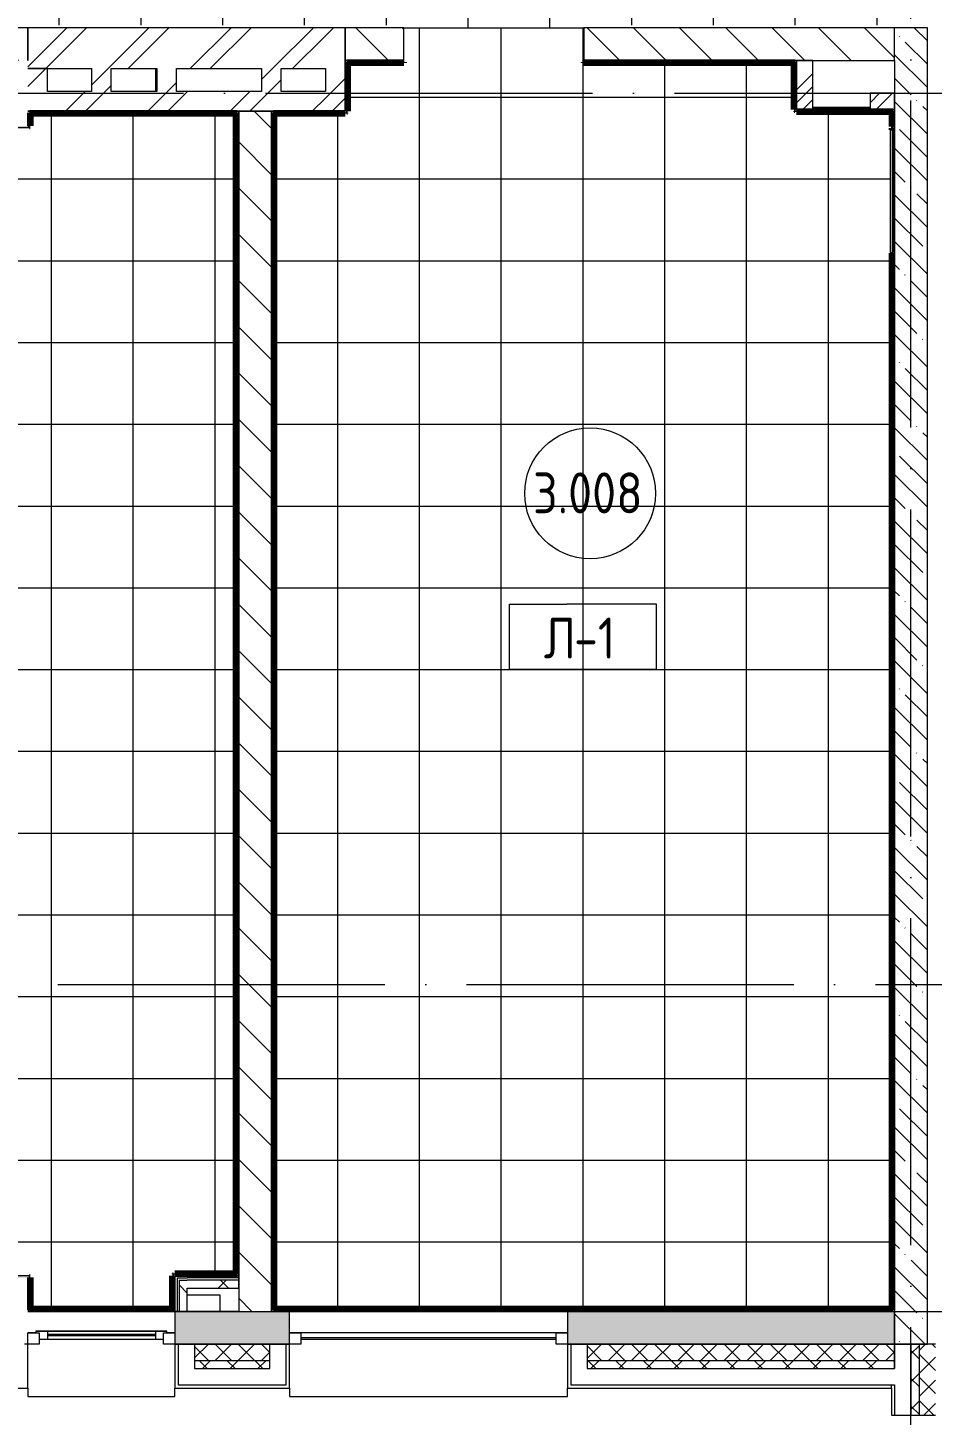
# Model space of a CAD drawing. Header units: millimetres. Extents: x 97 to 215964, y -4577 to 60645.
# Drawn here: x 122548 to 128078, y 42890 to 51375 of the extents above; entities that cross this region are included whole.
import ezdxf

# ---------------------------------------------------------------- set-up
doc = ezdxf.new("R2010")
doc.units = ezdxf.units.MM
doc.linetypes.add('ADSK_Линия сетки', pattern=[2500, 2000, -250, 0, -250])
for name, color, linetype, lineweight in [('A-AREA-____-IDEN', 2, 'Continuous', 20), ('A-FLOR-____-IDEN', 11, 'Continuous', 20), ('A-FLOR-____-OTLN', 192, 'Continuous', 9), ('A-FLOR-____-PATT', 8, 'Continuous', 9), ('A-GENM-____-MCUT', 13, 'Continuous', 9), ('A-GENM-____-OTLN', 13, 'Continuous', 9), ('A-GLAZ-____-MCUT', 151, 'Continuous', 9), ('A-GLAZ-____-OTLN', 151, 'Continuous', 9), ('A-WALL-____-MCUT', 113, 'Continuous', 9), ('A-WALL-____-PATT', 111, 'Continuous', 9), ('A-WALL-FNSH-MCUT', 113, 'Continuous', 9), ('I-WALL-____-OTLN', 2, 'Continuous', 9), ('S-COLS-____-MCUT', 52, 'Continuous', 9), ('S-COLS-____-OTLN', 52, 'Continuous', 9), ('S-GRID-____-OTLN', 1, 'Continuous', 9)]:
    doc.layers.add(name, color=color, linetype=linetype, lineweight=lineweight)
doc.styles.add('GOST Common', font='GOST_Common.ttf', dxfattribs={"width": 0.9, "height": 250})
pattern_1 = [(135, (0, 0), (-141.42136, -141.42136), [])]
pattern_2 = [(135, (0, 0), (-84.85281, -84.85281), []), (225, (0, 0), (84.85281, -84.85281), [])]
pattern_3 = [(45, (0, 0), (-70.71068, 70.71068), []), (135, (0, 0), (-70.71068, -70.71068), [])]
pattern_4 = [(45, (0, 0), (-251.4472, 251.4472), []), (45, (0, 381), (-251.4472, 251.4472), [])]
pattern_5 = [(45, (0, 0), (-224.5064, 224.5064), []), (45, (79.38, 0), (0, 449.0128), []), (45, (-79.38, 0), (0, 449.0128), [])]
pattern_6 = [(45, (0, 0), (-141.42136, 141.42136), []), (135, (0, 0), (-141.42136, -141.42136), [])]

# ---------------------------------------------------------------- blocks, each defined once
blk = doc.blocks.new('Окно_СКБ_1Ст1 - 120_Окно_СКБ_1Ст_900_ОК6Л-29019254-О_АИ_ПП_8_400_Целиком')
at = {"layer": 'A-GLAZ-____-MCUT', "color": 90}
for p, q in [((-450, -195), (-450, -125)), ((-450, -125), (-380, -125)), ((-380, -125), (-380, -195)), ((380, -155), (-380, -155)), ((-380, -155), (-380, -195)), ((-330, -205), (-330, -155)), ((330, -205), (330, -155)), ((380, -195), (380, -125)), ((380, -125), (450, -125)), ((380, -195), (380, -155)), ((450, -125), (450, -195)), ((-380, -195), (-450, -195)), ((-380, -195), (-400, -195)), ((-400, -195), (-400, -205)), ((-400, -205), (400, -205)), ((400, -205), (-400, -205)), ((450, -195), (380, -195)), ((400, -195), (380, -195)), ((400, -205), (400, -195))]:
    blk.add_line(p, q, dxfattribs=at)
at = {"layer": 'A-GLAZ-____-MCUT', "color": 10, "lineweight": 5}
for p, q in [((-330, -175), (330, -175)), ((330, -185), (-330, -185))]:
    blk.add_line(p, q, dxfattribs=at)
at = {"layer": 'A-GLAZ-____-OTLN', "color": 10, "lineweight": 5}
for p, q in [((-450, -195), (-400, -195)), ((400, -195), (450, -195))]:
    blk.add_line(p, q, dxfattribs=at)
blk = doc.blocks.new('Окно_СКБ_1Ст1 - 120_Окно_СКБ_1Ст_1700_ОК19Л-29018918-О_АИ_ПП_8_400_Целиком')
at = {"layer": 'A-GLAZ-____-MCUT', "color": 90}
for p, q in [((-850, -195), (-850, -125)), ((-850, -125), (-780, -125)), ((-780, -125), (-780, -195)), ((780, -195), (780, -125)), ((780, -125), (850, -125)), ((850, -125), (850, -195)), ((-780, -195), (-850, -195)), ((850, -195), (780, -195))]:
    blk.add_line(p, q, dxfattribs=at)
at = {"layer": 'A-GLAZ-____-MCUT', "color": 10, "lineweight": 5}
for p, q in [((780, -155), (-780, -155)), ((780, -165), (-780, -165))]:
    blk.add_line(p, q, dxfattribs=at)
at = {"layer": 'A-GLAZ-____-OTLN', "color": 10, "lineweight": 5}
blk.add_line((-850, -195), (850, -195), dxfattribs=at)
blk = doc.blocks.new('WNW_Отлив1 - Отлив_металлический 2-28595994-О_АИ_ПП_8_400_Целиком')
at = {"layer": 'A-GLAZ-____-OTLN', "color": 10, "lineweight": 5}
for p, q in [((850, 320), (-850, 320)), ((-850, 320), (-850, 270)), ((850, 270), (850, 320))]:
    blk.add_line(p, q, dxfattribs=at)
blk = doc.blocks.new('WNW_Отлив1 - Отлив_металлический 2-28596055-О_АИ_ПП_8_400_Целиком')
at = {"layer": 'A-GLAZ-____-OTLN', "color": 10, "lineweight": 5}
for p, q in [((450, 320), (-450, 320)), ((-450, 320), (-450, 270)), ((450, 270), (450, 320))]:
    blk.add_line(p, q, dxfattribs=at)
blk = doc.blocks.new('ASML_АР_Отделка Люка - ВО Отделка люков_Грунтовка 0_Шпатлевка 0_Окраска 0_0-42723977-О_АИ_ПП_8_400_Целиком')
at = {"layer": 'A-GENM-____-MCUT', "color": 130, "lineweight": 25}
for p, q in [((175, 3), (-175, 3)), ((-175, 3), (-175, 0)), ((175, 0), (175, 3)), ((-175, 0), (175, 0))]:
    blk.add_line(p, q, dxfattribs=at)
blk = doc.blocks.new('0083_СОШ675_АР_R22_rvt-1-О_АИ_ПП_8_400_Целиком')
at = {"layer": 'A-WALL-____-PATT', "lineweight": 5}
h = blk.add_hatch(dxfattribs=at)
h.set_pattern_fill('FP_10', color=10, style=0, pattern_type=2)
h.set_pattern_definition(pattern_1)
h.paths.add_polyline_path([(63750, 51175), (63750, 51375), (63350, 51375), (63350, 51175), (63750, 51175)])
h = blk.add_hatch(dxfattribs=at)
h.set_pattern_fill('FP_7', color=10, style=0, pattern_type=2)
h.set_pattern_definition(pattern_4)
h.paths.add_polyline_path([(65570, 51125), (65570, 51375), (63750, 51375), (63750, 51125), (65300, 51125)])
h = blk.add_hatch(dxfattribs=at)
h.set_pattern_fill('FP_7', color=10, style=0, pattern_type=2)
h.set_pattern_definition(pattern_4)
h.paths.add_polyline_path([(65690, 50865), (65690, 51375), (65570, 51375), (65570, 50865)])
h = blk.add_hatch(dxfattribs=at)
h.set_pattern_fill('FP_10', color=10, style=0, pattern_type=2)
h.set_pattern_definition(pattern_1)
h.paths.add_polyline_path([(68654.6, 51175), (69050, 51175), (69050, 51375), (67150, 51375), (67150, 51175), (67396.8, 51175)])
h.paths.add_polyline_path([(65690, 51175), (66050, 51175), (66050, 51375), (65690, 51375)])
h = blk.add_hatch(dxfattribs=at)
h.set_pattern_fill('FP_8', color=10, style=0, pattern_type=2)
h.set_pattern_definition([(135, (0, 0), (-142.5612, -142.5612), []), (135, (142.56, 0), (-142.5612, -142.5612), [252.016, -50.403, 3.353, -47.05])])
h.paths.add_polyline_path([(69050, 43325.1), (69250, 43325.1), (69250, 51375), (69050, 51375), (69050, 44091.3)])
h = blk.add_hatch(dxfattribs=at)
h.set_pattern_fill('FP_11', color=10, style=0, pattern_type=2)
h.set_pattern_definition(pattern_5)
h.paths.add_polyline_path([(68550, 50975), (68550, 51175), (68450, 51175), (68450, 50975)])
h = blk.add_hatch(dxfattribs=at)
h.set_pattern_fill('FP_7', color=10, style=0, pattern_type=2)
h.set_pattern_definition(pattern_4)
h.paths.add_polyline_path([(63870, 50865), (63870, 51125), (63750, 51125), (63750, 50865)])
h = blk.add_hatch(dxfattribs=at)
h.set_pattern_fill('FP_7', color=10, style=0, pattern_type=2)
h.set_pattern_definition(pattern_4)
h.paths.add_polyline_path([(64140, 50985), (64260, 50985), (64260, 51125), (64140, 51125)])
h = blk.add_hatch(dxfattribs=at)
h.set_pattern_fill('FP_7', color=10, style=0, pattern_type=2)
h.set_pattern_definition(pattern_4)
h.paths.add_polyline_path([(64660, 50985), (64660, 51125), (64540, 51125), (64540, 50985)])
h = blk.add_hatch(dxfattribs=at)
h.set_pattern_fill('FP_7', color=10, style=0, pattern_type=2)
h.set_pattern_definition(pattern_4)
h.paths.add_polyline_path([(65300, 50985), (65300, 51125), (65180, 51125), (65180, 50985)])
h = blk.add_hatch(dxfattribs=at)
h.set_pattern_fill('FP_7', color=10, style=0, pattern_type=2)
h.set_pattern_definition(pattern_4)
h.paths.add_polyline_path([(65570, 50865), (65570, 50985), (63870, 50985), (63870, 50865), (64881.3, 50865)])
h = blk.add_hatch(dxfattribs=at)
h.set_pattern_fill('FP_11', color=10, style=0, pattern_type=2)
h.set_pattern_definition(pattern_5)
h.paths.add_polyline_path([(68900, 50875), (69050, 50875), (69050, 50975), (68900, 50975), (68900, 50882)])
h.paths.add_polyline_path([(68450, 50875), (68550, 50875), (68550, 50975), (68450, 50975), (68450, 50882)])
h = blk.add_hatch(dxfattribs=at)
h.set_pattern_fill('FP_10', color=10, style=0, pattern_type=2)
h.set_pattern_definition(pattern_1)
h.paths.add_polyline_path([(65040, 43525), (65240, 43525), (65240, 50865), (65040, 50865), (65040, 43602.8)])
h = blk.add_hatch(dxfattribs=at)
h.set_pattern_fill('FP_17', color=252, style=0, pattern_type=2)
h.set_pattern_definition(pattern_6)
h.paths.add_polyline_path([(64675, 43525), (64725, 43525), (64725, 43717), (64675, 43717), (64675, 43602.8)])
h = blk.add_hatch(dxfattribs=at)
h.set_pattern_fill('FP_17', color=252, style=0, pattern_type=2)
h.set_pattern_definition(pattern_6)
h.paths.add_polyline_path([(65040, 43667), (65040, 43717), (64725, 43717), (64725, 43667), (64881.3, 43667)])
h = blk.add_hatch(dxfattribs=at)
h.set_pattern_fill('FP_69', color=10, style=0, pattern_type=2)
h.set_pattern_definition([(50, (0, 0), (364.3679, -31.8783), [38.1, -419.1]), (355, (0, 0), (-70.4859, 382.1133), [30.48, -335.28]), (100.451, (30.36, -2.66), (293.885, 350.2334), [32.38, -356.18]), (46.184, (0, 101.6), (542.1585, -84.0858), [57.15, -628.65]), (96.636, (45.2, 94.6), (474.805, 494.8554), [48.57, -534.27]), (351.184, (0, 101.6), (474.8102, 494.85), [45.72, -502.92]), (21, (50.8, 76.2), (303.2285, -204.5305), [38.1, -419.1]), (326, (50.8, 76.2), (123.6039, 368.376), [30.48, -335.28]), (71.451, (76.07, 59.16), (426.8341, 163.8427), [32.38, -356.18]), (37.5, (0, 0), (6.17665, 169.11015), [16.764, -314.452, 16.764, -323.596, -336.55]), (37.5, (0, 0), (6.17665, 169.11015), [-671.576, 16.764, -319.786]), (7.5, (0, 0), (133.63888, 200.3615), [16.764, -177.292, 16.764, -306.832, -128.27]), (7.5, (0, 0), (133.63888, 200.3615), [-517.652, 16.764, -111.506]), (327.5, (-113.28, 0), (271.18182, -11.45836), [16.764, -110.236, 16.764, -379.476, -525.78]), (327.5, (-113.28, 0), (271.18182, -11.45836), [-523.24, 16.764, -509.016]), (317.5, (-164.08, 0), (296.2585, 50.85285), [16.764, -148.336, 16.764, -246.38, -373.38]), (317.5, (-164.08, 0), (296.2585, 50.85285), [-428.244, 16.764, -356.616])])
h.paths.add_polyline_path([(69050, 43325), (69050, 43525), (67050, 43525), (67050, 43325), (69030, 43325)])
h.paths.add_polyline_path([(64770, 43325), (65350, 43325), (65350, 43525), (64650, 43525), (64650, 43325), (64670, 43325)])
h.paths.add_polyline_path([(62670, 43325), (63350, 43325), (63350, 43525), (62550, 43525), (62550, 43325), (62570, 43325)])
h.paths.add_polyline_path([(58070, 43325), (58850, 43325), (58850, 43525), (58050, 43525), (58050, 43325)])
h.paths.add_polyline_path([(54350, 43325), (54350, 43525), (53550, 43525), (53550, 43325), (54190.3, 43325)])
h.paths.add_polyline_path([(51850, 43325), (51850, 43525), (51150, 43525), (51150, 43325), (51830, 43325)])
h.paths.add_polyline_path([(49850, 43325), (49850, 43525), (49050, 43525), (49050, 43325), (49788.2, 43325)])
h.paths.add_polyline_path([(45350, 43325), (45350, 43525), (44550, 43525), (44550, 43325), (44757.1, 43325)])
h.paths.add_polyline_path([(40355, 43325), (40850, 43325), (40850, 43525), (40050, 43525), (40050, 43325), (40170, 43325)])
h.paths.add_polyline_path([(36630, 43325), (36750, 43325), (36750, 43525), (36350, 43525), (36350, 43325), (36581.7, 43325)])
h.paths.add_polyline_path([(35950, 43325), (35950, 43525), (35550, 43525), (35550, 43325), (35670, 43325)])
h.paths.add_polyline_path([(33850, 43325), (33850, 43525), (33150, 43525), (33150, 43325), (33830, 43325)])
h.paths.add_polyline_path([(32230, 43325), (32250, 43325), (32250, 43525), (31450, 43525), (31450, 43325), (32179.5, 43325)])
h.paths.add_polyline_path([(27630, 43325), (27750, 43325), (27750, 43525), (26950, 43525), (26950, 43325), (27148.5, 43325)])
h.paths.add_polyline_path([(23250, 43325), (23250, 43525), (22450, 43525), (22450, 43325), (23230, 43325)])
h.paths.add_polyline_path([(18730, 43325), (18750, 43325), (18750, 43525), (17950, 43525), (17950, 43325), (18630, 43325)])
h.paths.add_polyline_path([(15730, 43325), (15850, 43325), (15850, 43525), (15150, 43525), (15150, 43325), (15270, 43325)])
h.paths.add_polyline_path([(14130, 43325), (14250, 43325), (14250, 43525), (13450, 43525), (13450, 43325), (13942, 43325)])
h.paths.add_polyline_path([(9750, 43325), (9750, 43525), (8950, 43525), (8950, 43325), (9730, 43325)])
h.paths.add_polyline_path([(5137.7, 43325), (5250, 43325), (5250, 43525), (4450, 43525), (4450, 43325), (5130, 43325)])
h.paths.add_polyline_path([(735.5, 43325), (750, 43325), (750, 43525), (200, 43525), (200, 43325), (730, 43325)])
h = blk.add_hatch(dxfattribs=at)
h.set_pattern_fill('FP_16', color=10, style=0, pattern_type=2)
h.set_pattern_definition(pattern_3)
h.paths.add_polyline_path([(69030, 43225), (69050, 43225), (69050, 43325), (67170, 43325), (67170, 43225), (68654.6, 43225)])
h.paths.add_polyline_path([(63623.5, 43225), (63630, 43225), (63630, 43325), (62670, 43325), (62670, 43225), (62994.6, 43225)])
h.paths.add_polyline_path([(65230, 43225), (65230, 43325), (64770, 43325), (64770, 43225), (64881.3, 43225)])
h.paths.add_polyline_path([(58592.5, 43225), (59130, 43225), (59130, 43325), (58170, 43325), (58170, 43225)])
h.paths.add_polyline_path([(54630, 43225), (54630, 43325), (53670, 43325), (53670, 43225), (54190.3, 43225)])
h.paths.add_polyline_path([(51270, 43225), (51730, 43225), (51730, 43325), (51270, 43325)])
h.paths.add_polyline_path([(49170, 43225), (50130, 43225), (50130, 43325), (49170, 43325)])
h.paths.add_polyline_path([(44670, 43225), (45630, 43225), (45630, 43325), (44670, 43325)])
h.paths.add_polyline_path([(41130, 43225), (41130, 43325), (40170, 43325), (40170, 43225), (40983.8, 43225)])
h.paths.add_polyline_path([(36581.7, 43225), (36630, 43225), (36630, 43325), (35670, 43325), (35670, 43225), (35952.8, 43225)])
h.paths.add_polyline_path([(33270, 43225), (33730, 43225), (33730, 43325), (33270, 43325)])
h.paths.add_polyline_path([(31550.6, 43225), (32130, 43225), (32130, 43325), (31170, 43325), (31170, 43225)])
h.paths.add_polyline_path([(26670, 43225), (27630, 43225), (27630, 43325), (26670, 43325)])
h.paths.add_polyline_path([(23130, 43225), (23130, 43325), (22170, 43325), (22170, 43225), (22746.3, 43225)])
h.paths.add_polyline_path([(18630, 43225), (18630, 43325), (17670, 43325), (17670, 43225), (18344.2, 43225)])
h.paths.add_polyline_path([(15270, 43225), (15730, 43225), (15730, 43325), (15270, 43325)])
h.paths.add_polyline_path([(14130, 43225), (14130, 43325), (13170, 43325), (13170, 43225), (13942, 43225)])
h.paths.add_polyline_path([(9630, 43225), (9630, 43325), (8670, 43325), (8670, 43225), (9539.8, 43225)])
h.paths.add_polyline_path([(4170, 43225), (5130, 43225), (5130, 43325), (4170, 43325)])
h.paths.add_polyline_path([(106.6, 43225), (630, 43225), (630, 43325), (-300, 43325), (-300, 43225)])
h = blk.add_hatch(dxfattribs=at)
h.set_pattern_fill('FP_9', color=10, style=0, pattern_type=2)
h.set_pattern_definition(pattern_2)
h.paths.add_polyline_path([(69150, 26125.1), (69200, 26125.1), (69200, 33190), (69150, 33190), (69150, 26225.1)])
h.paths.add_polyline_path([(69200, 34840), (69200, 36390), (69150, 36390), (69150, 34840)])
h.paths.add_polyline_path([(69150, 39690), (69200, 39690), (69200, 41240), (69150, 41240), (69150, 40183.1)])
h.paths.add_polyline_path([(69200, 42890), (69200, 43325), (69150, 43325), (69150, 42890)])
h = blk.add_hatch(dxfattribs=at)
h.set_pattern_fill('FP_16', color=10, style=0, pattern_type=2)
h.set_pattern_definition(pattern_3)
h.paths.add_polyline_path([(69283.4, 26225.1), (69300, 26225.1), (69300, 33190), (69200, 33190), (69200, 26225.1)])
h.paths.add_polyline_path([(69300, 34840), (69300, 36390), (69200, 36390), (69200, 34840)])
h.paths.add_polyline_path([(69200, 39690), (69300, 39690), (69300, 41240), (69200, 41240), (69200, 40183.1)])
h.paths.add_polyline_path([(69200, 42890), (69300, 42890), (69300, 43325), (69200, 43325), (69200, 43114.2)])
h = blk.add_hatch(dxfattribs=at)
h.set_pattern_fill('FP_9', color=10, style=0, pattern_type=2)
h.set_pattern_definition(pattern_2)
h.paths.add_polyline_path([(69050, 43175), (69050, 43225), (67170, 43225), (67170, 43175), (69030, 43175)])
h.paths.add_polyline_path([(64770, 43175), (65230, 43175), (65230, 43225), (64770, 43225)])
h.paths.add_polyline_path([(63630, 43175), (63630, 43225), (62670, 43225), (62670, 43175), (63623.5, 43175)])
h.paths.add_polyline_path([(59130, 43175), (59130, 43225), (58170, 43225), (58170, 43175), (58592.5, 43175)])
h.paths.add_polyline_path([(53670, 43175), (54630, 43175), (54630, 43225), (53670, 43225)])
h.paths.add_polyline_path([(51270, 43175), (51730, 43175), (51730, 43225), (51270, 43225)])
h.paths.add_polyline_path([(50130, 43175), (50130, 43225), (49170, 43225), (49170, 43175), (49788.2, 43175)])
h.paths.add_polyline_path([(45630, 43175), (45630, 43225), (44670, 43225), (44670, 43175), (45386, 43175)])
h.paths.add_polyline_path([(40170, 43175), (41130, 43175), (41130, 43225), (40170, 43225)])
h.paths.add_polyline_path([(35670, 43175), (36630, 43175), (36630, 43225), (35670, 43225)])
h.paths.add_polyline_path([(33437.3, 43175), (33730, 43175), (33730, 43225), (33270, 43225), (33270, 43175)])
h.paths.add_polyline_path([(31550.6, 43175), (32130, 43175), (32130, 43225), (31170, 43225), (31170, 43175)])
h.paths.add_polyline_path([(27630, 43175), (27630, 43225), (26670, 43225), (26670, 43175), (27148.5, 43175)])
h.paths.add_polyline_path([(22746.3, 43175), (23130, 43175), (23130, 43225), (22170, 43225), (22170, 43175)])
h.paths.add_polyline_path([(18344.2, 43175), (18630, 43175), (18630, 43225), (17670, 43225), (17670, 43175), (17715.3, 43175)])
h.paths.add_polyline_path([(15730, 43175), (15730, 43225), (15270, 43225), (15270, 43175)])
h.paths.add_polyline_path([(13313.1, 43175), (14130, 43175), (14130, 43225), (13170, 43225), (13170, 43175)])
h.paths.add_polyline_path([(9539.8, 43175), (9630, 43175), (9630, 43225), (8670, 43225), (8670, 43175), (8911, 43175)])
h.paths.add_polyline_path([(4170, 43175), (5130, 43175), (5130, 43225), (4170, 43225)])
h.paths.add_polyline_path([(-350, 43175), (630, 43175), (630, 43225), (-350, 43225)])
at = {"layer": 'A-FLOR-____-OTLN', "color": 90}
for p, q in [((64530, 51125), (64530, 50985)), ((64725, 43625.4), (64925, 43625.4)), ((64925, 43625.4), (64925, 43525.4)), ((64925, 43525.4), (64725, 43525.4))]:
    blk.add_line(p, q, dxfattribs=at)
at = {"layer": 'A-WALL-____-MCUT', "color": 50, "lineweight": 13}
for p, q in [((63750, 51375), (63350, 51375)), ((63750, 51175), (63750, 51375)), ((65570, 51375), (63750, 51375)), ((63750, 51375), (63750, 51175)), ((65690, 51375), (65570, 51375)), ((66050, 51375), (65690, 51375)), ((65690, 51375), (65690, 51175)), ((65690, 50865), (65690, 51375)), ((66050, 51175), (66050, 51375)), ((69050, 51375), (67150, 51375)), ((67150, 51375), (67150, 51175)), ((69250, 51375), (69050, 51375)), ((69250, 43325.1), (69250, 51375)), ((65690, 51175), (66050, 51175)), ((67150, 51175), (69050, 51175)), ((68450, 51175), (68450, 50975)), ((68550, 51175), (68450, 51175)), ((68550, 50975), (68550, 51175)), ((69050, 51175), (69050, 43325.1)), ((63870, 51125), (63750, 51125)), ((63750, 51125), (64140, 51125)), ((63870, 50985), (63870, 51125)), ((64140, 51125), (64140, 50985)), ((64260, 50985), (64260, 51125)), ((64260, 51125), (64540, 51125)), ((64540, 51125), (64540, 50985)), ((64660, 50985), (64660, 51125)), ((64660, 51125), (65180, 51125)), ((65180, 51125), (65180, 50985)), ((65300, 51125), (65570, 51125)), ((65300, 50985), (65300, 51125)), ((65570, 51125), (65570, 50985)), ((64140, 50985), (63870, 50985)), ((64540, 50985), (64260, 50985)), ((65180, 50985), (64660, 50985)), ((65570, 50985), (65300, 50985)), ((68450, 50975), (68450, 50875)), ((68550, 50885), (68550, 50975)), ((69050, 50975), (68900, 50975)), ((68900, 50975), (68900, 50885)), ((69050, 50875), (69050, 50975)), ((63750, 50865), (63870, 50865)), ((63870, 50865), (65570, 50865)), ((65240, 50865), (65040, 50865)), ((65040, 50865), (65040, 43525)), ((65240, 43525), (65240, 50865)), ((65570, 50865), (65690, 50865)), ((68450, 50875), (68550, 50875)), ((68550, 50875), (68550, 50882)), ((68900, 50882), (68900, 50875)), ((68900, 50875), (69050, 50875)), ((64675, 43717), (64675, 43525)), ((64675, 43717), (64725, 43717)), ((65040, 43717), (64725, 43717)), ((65040, 43667), (65040, 43717)), ((64725, 43525), (64725, 43667)), ((64725, 43667), (65040, 43667)), ((65040, 43525), (64650, 43525)), ((64650, 43525), (64650, 43325)), ((64675, 43525), (64725, 43525)), ((65350, 43525), (65240, 43525)), ((65350, 43325), (65350, 43525)), ((69050, 43525), (67050, 43525)), ((67050, 43525), (67050, 43325)), ((69050, 43325), (69050, 43525)), ((64670, 43325), (64650, 43325)), ((64650, 43325), (64670, 43325)), ((64770, 43325), (64670, 43325)), ((64670, 43325), (64770, 43325)), ((65230, 43325), (64770, 43325)), ((64770, 43325), (65230, 43325)), ((65330, 43325), (65230, 43325)), ((65230, 43325), (65330, 43325)), ((65350, 43325), (65330, 43325)), ((65330, 43325), (65350, 43325)), ((67070, 43325), (67050, 43325)), ((67050, 43325), (67070, 43325)), ((67170, 43325), (67070, 43325)), ((67070, 43325), (67170, 43325)), ((69030, 43325), (67170, 43325)), ((67170, 43325), (69030, 43325)), ((69050, 43325), (69030, 43325)), ((69030, 43325), (69050, 43325)), ((69050, 43325.1), (69250, 43325.1)), ((69200, 43325), (69150, 43325)), ((69150, 43325), (69150, 42890)), ((69200, 43325), (69200, 42890)), ((69150, 42890), (69200, 42890))]:
    blk.add_line(p, q, dxfattribs=at)
at = {"layer": 'A-WALL-____-MCUT', "color": 10, "lineweight": 5}
for p, q in [((69050, 51175), (69050, 51375)), ((64662.5, 43729.5), (64662.5, 43525)), ((64662.5, 43729.5), (64675, 43729.5)), ((64675, 43729.5), (64725, 43729.5)), ((65040, 43729.5), (64725, 43729.5)), ((65040, 43525), (65240, 43525)), ((64670, 43325), (64670, 43075)), ((64770, 43325), (64770, 43225)), ((65230, 43225), (65230, 43325)), ((65330, 43075), (65330, 43325)), ((67070, 43325), (67070, 43075)), ((67170, 43325), (67170, 43225)), ((69050, 43325), (69050, 43225)), ((69050, 43225), (69050, 43325)), ((64770, 43225), (64770, 43175)), ((64770, 43225), (65230, 43225)), ((65230, 43175), (65230, 43225)), ((67170, 43225), (67170, 43175)), ((67170, 43225), (69030, 43225)), ((69030, 43225), (69050, 43225)), ((69050, 43225), (69050, 43175)), ((69050, 43175), (69050, 43225)), ((64770, 43175), (65230, 43175)), ((67170, 43175), (69030, 43175)), ((69030, 43175), (69050, 43175)), ((64670, 43075), (65330, 43075)), ((67070, 43075), (69030, 43075)), ((69030, 43055), (69030, 43075)), ((69030, 43075), (69050, 43075)), ((69050, 43075), (69050, 42890))]:
    blk.add_line(p, q, dxfattribs=at)
at = {"layer": 'A-WALL-____-MCUT', "color": 90}
for p, q in [((69050, 43325), (69030, 43325)), ((69150, 43325), (69050, 43325)), ((69300, 43325), (69200, 43325)), ((69050, 42890), (69150, 42890)), ((69200, 42890), (69300, 42890))]:
    blk.add_line(p, q, dxfattribs=at)
at = {"layer": 'A-WALL-FNSH-MCUT', "color": 90}
for p, q in [((64662.5, 43742), (64650, 43742)), ((64650, 43742), (64650, 43525)), ((64675, 43742), (64662.5, 43742)), ((64725, 43742), (64675, 43742)), ((65040, 43742), (64725, 43742)), ((65040, 43729.5), (65040, 43742)), ((65040, 43717), (65040, 43729.5)), ((64650, 43525), (64662.5, 43525)), ((64662.5, 43525), (64675, 43525)), ((63750, 43325), (63730, 43325)), ((63750, 43055), (63750, 43325)), ((64650, 43325), (64650, 43055)), ((65350, 43055), (65350, 43325)), ((67050, 43325), (67050, 43055)), ((62550, 43055), (63750, 43055)), ((64650, 43055), (65350, 43055)), ((67050, 43055), (69030, 43055)), ((69030, 43055), (69030, 42890)), ((69030, 42890), (69050, 42890))]:
    blk.add_line(p, q, dxfattribs=at)
at = {"layer": 'I-WALL-____-OTLN', "color": 90}
for p, q in [((68550, 50975), (68900, 50975)), ((63750, 43525), (64650, 43525)), ((65350, 43525), (67050, 43525))]:
    blk.add_line(p, q, dxfattribs=at)
at = {"layer": 'A-GENM-____-OTLN', "color": 90, "lineweight": 9, "rotation": 180}
blk.add_blockref('ASML_АР_Отделка Люка - ВО Отделка люков_Грунтовка 0_Шпатлевка 0_Окраска 0_0-42723977-О_АИ_ПП_8_400_Целиком', (68725, 50885), dxfattribs=at)
at = {"layer": 'A-GLAZ-____-OTLN', "color": 90, "lineweight": 9, "rotation": 180}
for name, p in [('Окно_СКБ_1Ст1 - 120_Окно_СКБ_1Ст_900_ОК6Л-29019254-О_АИ_ПП_8_400_Целиком', (64200, 43200)), ('Окно_СКБ_1Ст1 - 120_Окно_СКБ_1Ст_1700_ОК19Л-29018918-О_АИ_ПП_8_400_Целиком', (66200, 43200)), ('WNW_Отлив1 - Отлив_металлический 2-28596055-О_АИ_ПП_8_400_Целиком', (64200, 43325)), ('WNW_Отлив1 - Отлив_металлический 2-28595994-О_АИ_ПП_8_400_Целиком', (66200, 43325))]:
    blk.add_blockref(name, p, dxfattribs=at)
blk = doc.blocks.new('BSC_Колонна _Прямоугольная - ПР-1_Профиль торцевой для плитки-V145-О_АИ_ПП_8_400_Целиком')
at = {"layer": 'S-COLS-____-MCUT'}
for p, q in [((5, 5), (0, 5)), ((5, -5), (5, 5)), ((-5, 0), (-5, -5)), ((-5, -5), (5, -5))]:
    blk.add_line(p, q, dxfattribs=at)
blk = doc.blocks.new('BSC_Колонна _Прямоугольная - ПР-1_Профиль торцевой для плитки-3497357-О_АИ_ПП_8_400_Целиком')
at = {"layer": 'S-COLS-____-MCUT'}
for p, q in [((5, 5), (-5, 5)), ((-5, 5), (-5, -5)), ((5, -5), (5, 5)), ((-5, -5), (5, -5))]:
    blk.add_line(p, q, dxfattribs=at)
blk = doc.blocks.new('ADSK_Марка_Перекрытие - Типоразмер_ADSK_Марка-158127-О_АИ_ПП_8_400_Целиком')
at = {"layer": 'A-FLOR-____-IDEN'}
for p, q in [((-4.5, 4), (-1, 4)), ((-4.5, 0), (-4.5, 4)), ((4.5, 4), (-1, 4)), ((4.5, 0), (4.5, 4)), ((4.5, 0), (-4.5, 0)), ((-4.5, 0), (4, 0))]:
    blk.add_line(p, q, dxfattribs=at)
blk = doc.blocks.new('ADSK_Марка_Помещение_ОдноЗначение - Номер-159740-О_АИ_ПП_8_400_Целиком')
at = {"layer": 'A-AREA-____-IDEN'}
blk.add_circle((0, 0), 4, dxfattribs=at)

msp = doc.modelspace()

# ---------------------------------------------------------------- hatches: boundary and pattern name
at = {"layer": 'A-FLOR-____-PATT'}
h = msp.add_hatch(dxfattribs=at)
h.set_pattern_fill('FP_199', color=256, style=0, pattern_type=2)
h.set_pattern_definition([(0, (109740.37, 54875), (0, 500), []), (90, (109740.37, 54875), (-500, 3e-14), [])])
h.paths.add_polyline_path([(113347.887824, 51375.000586), (113347.915173, 51374.999414), (113617.089904, 51374.999414)])
h.paths.add_polyline_path([(125947.887824, 51374.999414), (125947.887824, 51390.000586), (128047.865903, 51390.000586), (128047.865903, 54660.000586), (126587.910289, 54660.000586), (126587.910289, 54675), (125487.910289, 54675), (125487.910289, 54660.000586), (124717.887824, 54660.000586), (124717.881378, 54795), (123727.865903, 54795), (123727.865903, 54675), (123617.887824, 54675), (123617.887824, 54660.000586), (122562.875878, 54660.000586), (122562.875878, 54475), (122557.875878, 54475), (122557.875878, 54465), (122547.875878, 54465), (122547.865903, 54460), (122147.875878, 54460), (122147.865903, 54465), (122137.875878, 54465), (122137.875878, 54474.999414), (122132.875878, 54474.999414), (122132.875878, 58274.820999), (121887.875878, 58274.820999), (121887.875878, 58360.011786), (120477.865903, 58360.011786), (120477.865903, 58109.999414), (120462.865903, 58109.999414), (120462.887824, 57009.999414), (120477.865903, 57009.999414), (120477.865903, 54675.000586), (120472.865903, 54675.000586), (120472.865903, 54665.000586), (120462.865903, 54665.000586), (120462.865903, 54660.000586), (118062.865903, 54660.000586), (118062.865903, 54475.000586), (118057.865903, 54475), (118057.865903, 54465.000586), (118047.865903, 54465.000586), (118047.865903, 54460.000586), (117647.865903, 54460.000586), (117647.865903, 54465.000586), (117637.865903, 54465.000586), (117637.865903, 54475.000586), (117632.865903, 54475.000586), (117632.865903, 54655.001172), (117105.666932, 54655.001172), (117105.666932, 54660.000586), (113562.865903, 54660.000586), (113562.865903, 54475.000586), (113557.865903, 54475), (113557.865903, 54465.000586), (113547.865903, 54465.000586), (113547.865903, 54460.000586), (113147.865903, 54460.000586), (113147.865903, 54465.000586), (113137.865903, 54465.000586), (113137.865903, 54474.999414), (113132.865903, 54474.999414), (113132.865903, 54660.000586), (112277.865903, 54660.000586), (112277.865903, 54665.000586), (112267.865903, 54665.000586), (112267.865903, 54675.000586), (112262.865903, 54675.874627), (112262.865903, 55039.999414), (112277.865903, 55039.999414), (112277.865903, 55709.999414), (112262.865903, 55709.999414), (112262.865903, 56254.999414), (112277.865903, 56254.999414), (112277.865903, 56924.999414), (112262.865903, 56924.999414), (112262.865903, 57369.999414), (112277.865903, 57369.999414), (112277.865903, 58039.999414), (112262.865903, 58039.999414), (112262.865903, 58360), (108863.094875, 58360), (108863.094875, 58168.000586), (108858.094875, 58168.000586), (108858.094875, 58158.000586), (108848.094875, 58158.000586), (108847.865756, 58153.000586), (108447.865903, 58153.000586), (108447.844094, 58158.000586), (108437.865903, 58158.000586), (108437.865903, 58168.000586), (108432.865903, 58168.000586), (108432.865903, 58360), (104563.094875, 58360), (104563.094875, 58168.000586), (104558.094875, 58168.000586), (104558.094875, 58158.000586), (104548.094875, 58158.000586), (104547.865903, 58153.000586), (104147.887824, 58153.000586), (104147.844094, 58158.000586), (104137.887824, 58158.000586), (104137.887824, 58168.000586), (104132.887824, 58168.000586), (104132.887824, 58360), (100063.094875, 58360), (100063.094875, 58168.001172), (100058.094875, 58168.001172), (100058.094875, 58158.001172), (100048.094875, 58158.001172), (100047.844127, 58153.001172), (99647.865903, 58153.001172), (99647.844094, 58158.001172), (99637.865903, 58158.001172), (99637.865903, 58168.001172), (99632.865903, 58168.001172), (99632.865903, 58360.05818), (95163.116796, 58359.997374), (95163.116796, 58175.000586), (95158.116796, 58175), (95158.116796, 58165.000586), (95148.116796, 58165.000586), (95147.865803, 58160.000586), (94747.865903, 58160.000586), (94747.83858, 58165.000586), (94737.865903, 58165.000586), (94737.865903, 58175.000586), (94732.865903, 58175.903658), (94732.865903, 58360.05818), (91447.865903, 58359.153685), (91447.865903, 58099.999414), (91432.865903, 58099.999414), (91432.887824, 57429.999414), (91447.865903, 57429.999414), (91447.865903, 55609.999414), (91432.865903, 55609.999414), (91432.887824, 54939.999414), (91447.865903, 54939.999414), (91447.865903, 54374.999707), (91232.865903, 54374.999707), (91232.887824, 51674.999707), (91447.865903, 51674.999707), (91448.898748, 51390.000586), (95747.865903, 51390.000586), (95748.201936, 51374.999414), (98247.865903, 51374.999414), (98247.865903, 51390.000586), (105097.887824, 51390.000586), (105097.887824, 51375.000586), (106197.887824, 51374.999414), (106197.887824, 51390.000586), (111897.926742, 51390.000586), (111898.372184, 51374.999414), (112997.926742, 51374.999414), (112997.926742, 51390.000586), (114082.887824, 51390.000586), (114082.889081, 51375.000586), (116082.887824, 51374.999414), (116082.887824, 51390.000586), (124847.887824, 51390.000586), (124847.889934, 51375.000586), (124936.928693, 51375.000586)])
h.paths.add_polyline_path([(118167.865903, 51375), (118167.862527, 51375.000586), (118047.887824, 51375.000586)])
h.paths.add_polyline_path([(108586.050442, 54460), (108447.865903, 54460), (108447.865903, 54465), (108437.865903, 54465), (108437.865903, 54475), (108432.865903, 54475), (108432.865903, 54874.999414), (108437.865903, 54875), (108437.865903, 54885), (108447.865903, 54885), (108447.865903, 54890), (108847.843981, 54890), (108847.865903, 54885.000548), (108857.843981, 54885), (108857.843981, 54875), (108862.843981, 54874.124786), (108862.843981, 54474.999414), (108857.843981, 54474.999414), (108857.843981, 54465), (108847.843981, 54465), (108847.843981, 54460), (108763.581251, 54460)])
h.paths.add_polyline_path([(104147.865903, 54460), (104147.865903, 54465), (104137.865903, 54465), (104137.865903, 54474.999414), (104132.865903, 54475), (104132.865903, 54874.999414), (104137.865903, 54875), (104137.865903, 54885), (104147.865903, 54885), (104147.865903, 54890), (104547.843981, 54890), (104547.865903, 54885.000548), (104557.843981, 54885), (104557.843981, 54875), (104562.843981, 54874.999414), (104562.843981, 54475), (104557.843981, 54475), (104557.843981, 54465), (104547.843981, 54465), (104547.843981, 54460), (104484.408705, 54460)])
h.paths.add_polyline_path([(99647.865903, 54460), (99647.865903, 54465), (99637.865903, 54465), (99637.865903, 54475), (99632.865903, 54475), (99632.865903, 54874.999414), (99637.865903, 54875.000586), (99637.865903, 54885.000586), (99647.865903, 54885.000586), (99647.865903, 54890.000586), (100047.865803, 54890.000586), (100047.865903, 54885.000586), (100057.865903, 54885.000586), (100057.865903, 54875.000586), (100062.865903, 54874.999414), (100062.865903, 54475), (100057.865903, 54474.999414), (100057.865903, 54465), (100047.865903, 54465), (100047.865903, 54460), (100006.182048, 54460)])
h.paths.add_polyline_path([(94747.865903, 54460.000586), (94747.865903, 54465.000586), (94737.865903, 54465.000586), (94737.865903, 54475.000586), (94732.865903, 54475.000586), (94732.865903, 54875.000586), (94737.865903, 54875.000586), (94737.865903, 54885.000586), (94747.865903, 54885.000586), (94747.865903, 54890.000586), (95147.865903, 54890.000586), (95147.865903, 54885.000586), (95157.865903, 54885.000586), (95157.865903, 54875.000586), (95162.865903, 54874.999414), (95162.865903, 54474.999414), (95157.865903, 54474.999414), (95157.865903, 54465.000586), (95147.865903, 54465.000586), (95147.865903, 54460.000586), (95129.869685, 54460.000586)])
h.paths.add_polyline_path([(104183.890913, 58168.000586), (104548.094389, 58168.001072), (104547.865903, 58175), (104147.887824, 58174.638313), (104148.692441, 58168.000586)])
h.paths.add_polyline_path([(108847.017489, 58168.000586), (108848.094875, 58168.000586), (108847.865903, 58175.000586), (108447.865903, 58175), (108447.865903, 58168.000586), (108586.050442, 58168.000586)])
h.paths.add_polyline_path([(99781.731384, 58168.001172), (100048.094875, 58168.001172), (100047.843981, 58175), (99647.865903, 58175), (99647.865903, 58168.001172)])
h.paths.add_polyline_path([(95147.87909, 58175.000586), (95148.116796, 58175.011151), (95147.865903, 58175.000586)])
h = msp.add_hatch(dxfattribs=at)
h.set_pattern_fill('FP_203', color=256, style=0, pattern_type=2)
h.set_pattern_definition([(270, (118692.87, 47450), (500, 3e-14), []), (0, (118692.87, 47450), (0, 500), [])])
h.paths.add_polyline_path([(123447.865903, 43525), (123447.863265, 43525.000586), (123437.887824, 43525.000586)])
h.paths.add_polyline_path([(113547.865903, 43525), (113547.887824, 43525.313459), (113547.865903, 43535.000586)])
h.paths.add_polyline_path([(122562.865903, 43540.000586), (123432.887824, 43540.000586), (123432.887824, 43742.03554), (123437.887824, 43742.03554), (123437.887824, 43752.03554), (123447.887824, 43752.03554), (123448.687243, 43757.03554), (123822.8978, 43757.03554), (123822.8978, 50850.000586), (122562.865903, 50850.000586), (122562.865903, 50775.000586), (122557.865903, 50775.000586), (122557.865903, 50765.000586), (122547.865903, 50765.000586), (122547.844028, 50760.000586), (122147.865903, 50760.000586), (122147.312128, 50765.000586), (122137.865903, 50765.000586), (122137.865903, 50775), (122132.865903, 50775.328787), (122132.865903, 50850.000586), (118062.865903, 50850.000586), (118062.865903, 50766.000586), (118057.865903, 50766.000586), (118057.865903, 50756.000586), (118047.865903, 50756.000586), (118047.844056, 50751.000586), (117047.887824, 50751.000586), (117047.887824, 50756.000586), (117027.887824, 50756.000586), (117027.887824, 51155), (116367.887824, 51155), (116367.887824, 51160.000586), (116082.887824, 51160.000586), (116082.865903, 51374.999414), (114082.887824, 51374.999414), (114081.816965, 51160.000586), (113562.887824, 51160.000586), (113562.887824, 43540.000586), (117220.430083, 43540.000586), (117220.430083, 43732.000586), (117225.430083, 43732.000586), (117225.430083, 43742.000586), (117235.430083, 43742.000586), (117235.430083, 43747.000586), (118047.865834, 43747.000586), (118047.865903, 43742.000586), (118057.865903, 43742.000586), (118057.865903, 43732.000586), (118062.865903, 43732.000586), (118062.865903, 43540.000586), (121757.887824, 43540.000586), (121757.887824, 43732.000586), (121762.887824, 43732.000586), (121763.88327, 43742.000586), (121772.887824, 43742.000586), (121774.036078, 43747.000586), (122547.865834, 43747.000586), (122547.865903, 43742.000586), (122557.865903, 43742.000586), (122557.865903, 43732.000586), (122562.865903, 43732.000586), (122562.865903, 43721.666667)])
h.paths.add_polyline_path([(122547.865903, 43725), (122547.468684, 43732.000586), (122147.865903, 43732), (122147.865903, 43725), (122540.865316, 43725)])
h.paths.add_polyline_path([(118047.865903, 43725), (118047.865881, 43732.000586), (117647.865903, 43732), (117647.865903, 43725), (118040.865316, 43725)])
h.paths.add_polyline_path([(117647.865903, 50766.000586), (118047.865903, 50766.000586), (118047.843981, 50775), (117647.865903, 50775)])
h.paths.add_polyline_path([(113547.865903, 50775), (113547.887824, 50775), (113547.865903, 50930.487821)])
h = msp.add_hatch(dxfattribs=at)
h.set_pattern_fill('FP_177', color=256, style=0, pattern_type=2)
h.set_pattern_definition([(270, (125942.87, 47450), (500, 3e-14), []), (0, (125942.87, 47450), (0, 500), [])])
h.paths.add_polyline_path([(127452.448424, 43540.000586), (127832.887824, 43540.000586), (127832.887824, 49995.5), (127827.887824, 49995.5), (127827.887824, 50000.5), (127822.887824, 50000.5), (127822.887824, 50750.5), (127832.887824, 50750.5), (127832.887824, 50761), (127827.887824, 50761), (127827.887824, 50771), (127832.887824, 50771), (127832.887824, 50860), (127247.926742, 50860), (127247.926742, 50865), (127237.926742, 50865), (127237.926742, 50875), (127232.926742, 50874.999414), (127232.926742, 51160.000586), (125947.887824, 51160.000586), (125947.865903, 51374.999414), (124847.887824, 51374.999414), (124847.887824, 51160.000586), (124502.8978, 51160.000586), (124502.8978, 50865), (124497.8978, 50865), (124497.8978, 50855.000586), (124487.8978, 50855.000586), (124486.924464, 50850.000586), (124052.8978, 50850.000586), (124052.8978, 43540.000586), (126194.688559, 43540.000586)])
at = {"layer": 'A-WALL-____-PATT'}
h = msp.add_hatch(color=7, dxfattribs=at)
h.paths.add_polyline_path([(127247.926742, 51165.000586), (127247.926742, 51175.000586), (125947.887824, 51175.000586), (125947.887824, 51165.000586), (127237.926742, 51165.000586)])
h.paths.add_polyline_path([(124847.887824, 51165.000586), (124847.887824, 51175.000586), (124487.8978, 51175.000586), (124487.8978, 51165.000586), (124497.8978, 51165.000586)])
for points in [[(124497.8978, 50855.000586), (124497.8978, 51165.000586), (124487.8978, 51165.000586), (124487.8978, 50855.000586)], [(127247.926742, 50865), (127247.926742, 51165.000586), (127237.926742, 51165.000586), (127237.926742, 50865)], [(123827.8978, 50855.000586), (123827.8978, 50865.000586), (122547.865903, 50865.000586), (122547.865903, 50855.000586), (123679.168828, 50855.000586)], [(122557.865903, 50765.000586), (122557.865903, 50855.000586), (122547.865903, 50855.000586), (122547.865903, 50765.000586)], [(123827.8978, 43742.03554), (123837.8978, 43742.03554), (123837.8978, 50865.000586), (123827.8978, 50865.000586), (123827.8978, 43752.03554)], [(124037.8978, 43525.000586), (124047.8978, 43525.000586), (124047.8978, 50865.000586), (124037.8978, 50865.000586), (124037.8978, 43602.756471)], [(124487.8978, 50855.000586), (124487.8978, 50865.000586), (124047.8978, 50865.000586), (124047.8978, 50855.000586)], [(127837.887824, 50865), (127847.887824, 50865), (127847.887824, 50875), (127247.926742, 50875), (127247.926742, 50865)], [(127847.887824, 43525.000586), (127847.887824, 50865), (127837.887824, 50865), (127837.887824, 43525.000586)], [(122547.865903, 50765.000586), (122547.865903, 50775), (122137.865903, 50775), (122137.865903, 50765.000586), (122421.408962, 50765.000586)], [(122547.865903, 43732.000586), (122557.865903, 43732.000586), (122557.865903, 43742.000586), (121772.887824, 43742.000586), (121772.887824, 43732.000586), (122421.408962, 43732.000586)], [(122557.865903, 43535.000586), (122557.865903, 43732.000586), (122547.865903, 43732.000586), (122547.865903, 43535.000586)], [(123437.887824, 43535.000586), (123447.887824, 43535.000586), (123447.887824, 43752.03554), (123437.887824, 43752.03554), (123437.887824, 43602.756471)], [(123447.887824, 43742.03554), (123827.8978, 43742.03554), (123827.8978, 43752.03554), (123447.887824, 43752.03554)]]:
    msp.add_hatch(color=7, dxfattribs=at).paths.add_polyline_path(points)
h = msp.add_hatch(color=7, dxfattribs=at)
h.paths.add_polyline_path([(127837.887824, 43525.000586), (127837.887824, 43535.000586), (125847.887824, 43535.000586), (125847.887824, 43525.000586), (127452.448424, 43525.000586)])
h.paths.add_polyline_path([(124047.8978, 43525.000586), (124147.887824, 43525.000586), (124147.887824, 43535.000586), (124047.8978, 43535.000586)])

# ---------------------------------------------------------------- linework, layer by layer
at = {"layer": 'A-FLOR-____-OTLN'}
msp.add_line((124847.887824, 51374.999414), (125947.887824, 51374.999414), dxfattribs=at)
at = {"layer": 'A-WALL-____-MCUT', "color": 7}
for p, q in [((124847.887824, 51175.000586), (124487.8978, 51175.000586)), ((124487.8978, 51175.000586), (124487.8978, 50865.000586)), ((124497.8978, 51165.000586), (124847.887824, 51165.000586)), ((124497.8978, 50855.000586), (124497.8978, 51165.000586)), ((124847.887824, 51165.000586), (124847.887824, 51175.000586)), ((127247.926742, 51175.000586), (125947.887824, 51175.000586)), ((125947.887824, 51175.000586), (125947.887824, 51165.000586)), ((125947.887824, 51165.000586), (127237.926742, 51165.000586)), ((127237.926742, 51165.000586), (127237.926742, 50865)), ((127247.926742, 50875), (127247.926742, 51175.000586)), ((123837.8978, 50865.000586), (122547.865903, 50865.000586)), ((122557.865903, 50855.000586), (123827.8978, 50855.000586)), ((122557.865903, 50765.000586), (122557.865903, 50855.000586)), ((123827.8978, 50855.000586), (123827.8978, 43752.03554)), ((123837.8978, 43742.03554), (123837.8978, 50865.000586)), ((124037.8978, 50865.000586), (124037.8978, 43525.000586)), ((124487.8978, 50865.000586), (124037.8978, 50865.000586)), ((124047.8978, 43535.000586), (124047.8978, 50855.000586)), ((124047.8978, 50855.000586), (124497.8978, 50855.000586)), ((127237.926742, 50865), (127837.887824, 50865)), ((127847.887824, 50875), (127247.926742, 50875)), ((127837.887824, 50865), (127837.887824, 50771)), ((127847.887824, 43525.000586), (127847.887824, 50875)), ((122137.865903, 50765.000586), (122557.865903, 50765.000586)), ((127837.887824, 50761), (127837.887824, 50005.5)), ((127837.887824, 49995.5), (127837.887824, 43535.000586)), ((122557.865903, 43742.000586), (121762.887824, 43742.000586)), ((122557.865903, 43535.000586), (122557.865903, 43742.000586)), ((123437.887824, 43752.03554), (123437.887824, 43535.000586)), ((123827.8978, 43752.03554), (123437.887824, 43752.03554)), ((123447.887824, 43535.000586), (123447.887824, 43742.03554)), ((123447.887824, 43742.03554), (123837.8978, 43742.03554)), ((122547.865903, 43535.000586), (122557.865903, 43535.000586)), ((123437.887824, 43535.000586), (123447.887824, 43535.000586)), ((124147.887824, 43535.000586), (124047.8978, 43535.000586)), ((124147.887824, 43525.000586), (124147.887824, 43535.000586)), ((127837.887824, 43535.000586), (125847.887824, 43535.000586)), ((125847.887824, 43535.000586), (125847.887824, 43525.000586)), ((124037.8978, 43525.000586), (124147.887824, 43525.000586)), ((125847.887824, 43525.000586), (127847.887824, 43525.000586))]:
    msp.add_line(p, q, dxfattribs=at)
at = {"layer": 'I-WALL-____-OTLN', "color": 5, "lineweight": 90}
for p, q in [((124502.8978, 51165.143447), (124502.8978, 50865.000586)), ((124847.887824, 51160.000586), (124847.887824, 51165.000586)), ((125947.887824, 51165.000586), (125947.887824, 51160.000586)), ((127232.926742, 50875), (127232.926742, 51165.039345)), ((124847.887824, 51160.000586), (124497.8978, 51160.000586)), ((127237.926742, 51160.000586), (125947.887824, 51160.000586)), ((123827.8978, 50850.000586), (122557.865903, 50850.000586)), ((122562.865903, 50855.039955), (122562.865903, 50775.000586)), ((123822.8978, 43752.03554), (123822.8978, 50855.000586)), ((124487.8978, 50850.000586), (124047.8978, 50850.000586)), ((124052.8978, 50855.000586), (124052.8978, 43540.000586)), ((124487.8978, 50850.000586), (124487.8978, 50855.000586)), ((124497.8978, 50865.000586), (124502.8978, 50865.000586)), ((127232.926742, 50875), (127237.926742, 50875)), ((127247.926742, 50865), (127247.926742, 50860)), ((127837.887824, 50860), (127247.926742, 50860)), ((127832.887824, 50771), (127832.887824, 50865.084751)), ((122557.865903, 50775.000586), (122562.865903, 50775.000586)), ((127832.887824, 50750.5), (127832.887824, 50761)), ((127832.887824, 43535.000586), (127832.887824, 49995.5)), ((122562.865903, 43732.000586), (122557.865903, 43732.000586)), ((122562.865903, 43732.000586), (122562.865903, 43535.000586)), ((123432.887824, 43535.000586), (123432.887824, 43742.03554)), ((123437.887824, 43742.03554), (123432.887824, 43742.03554)), ((123447.887824, 43757.03554), (123827.904829, 43757.03554)), ((123447.887824, 43757.03554), (123447.887824, 43752.03554)), ((122557.865903, 43540.000586), (123437.887824, 43540.000586)), ((124052.8978, 43540.000586), (127837.894646, 43540.000586))]:
    msp.add_line(p, q, dxfattribs=at)
at = {"layer": 'I-WALL-____-OTLN'}
for p, q in [((127822.887824, 50000.5), (127822.887824, 50750.5)), ((127822.887824, 50750.5), (127832.887824, 50750.5)), ((127832.887824, 50750.5), (127832.887824, 50000.5)), ((127822.887824, 50000.5), (127832.887824, 50000.5)), ((122557.865903, 43535.000586), (123437.887824, 43535.000586)), ((124147.887824, 43535.000586), (125847.887824, 43535.000586)), ((123447.887824, 43525.000586), (122547.865903, 43525.000586)), ((125847.887824, 43525.000586), (124147.887824, 43525.000586))]:
    msp.add_line(p, q, dxfattribs=at)
at = {"layer": 'S-GRID-____-OTLN', "linetype": 'ADSK_Линия сетки'}
for p, q in [((127947.887824, -3572.657751), (127947.887824, 60644.999414)), ((56498.336609, 50975.000586), (213876.441901, 50975.000586)), ((55228.336609, 45525.000586), (215146.441901, 45525.000586)), ((55228.336609, 43525.000586), (215146.441901, 43525.000586))]:
    msp.add_line(p, q, dxfattribs=at)

# ---------------------------------------------------------------- block references
at = {"color": 250, "lineweight": 5}
msp.add_blockref('0083_СОШ675_АР_R22_rvt-1-О_АИ_ПП_8_400_Целиком', (58797.887824, 0), dxfattribs=at)
at = {"layer": 'A-AREA-____-IDEN', "xscale": 99.99999999999993, "yscale": 99.99999999999993, "zscale": 99.99999999999993}
msp.add_blockref('ADSK_Марка_Помещение_ОдноЗначение - Номер-159740-О_АИ_ПП_8_400_Целиком', (125986.078329, 48527.774363), dxfattribs=at)
at = {"layer": 'A-FLOR-____-IDEN', "xscale": 99.99999999999993, "yscale": 99.99999999999993, "zscale": 99.99999999999993}
msp.add_blockref('ADSK_Марка_Перекрытие - Типоразмер_ADSK_Марка-158127-О_АИ_ПП_8_400_Целиком', (125942.87089, 47449.999707), dxfattribs=at)
at = {"layer": 'S-COLS-____-OTLN'}
for name, p in [('BSC_Колонна _Прямоугольная - ПР-1_Профиль торцевой для плитки-3497357-О_АИ_ПП_8_400_Целиком', (127832.887824, 50766)), ('BSC_Колонна _Прямоугольная - ПР-1_Профиль торцевой для плитки-V145-О_АИ_ПП_8_400_Целиком', (127832.887824, 50000.5))]:
    msp.add_blockref(name, p, dxfattribs=at)

# ---------------------------------------------------------------- texts
at = {"layer": 'A-AREA-____-IDEN', "lineweight": 9, "insert": (125636.871071, 48655.499435), "char_height": 250, "width": 858.6073125, "attachment_point": 1, "style": 'GOST Common'}
msp.add_mtext('3.008', dxfattribs=at)
at = {"layer": 'A-FLOR-____-IDEN', "lineweight": 9, "char_height": 250, "attachment_point": 1, "style": 'GOST Common'}
for s, insert, width in [('\\fGOST Common|b0|i0|c204|p34|;\\W.9;Л', (125703.190045, 47767.837281), 223.6708125), ('-1', (125887.73692, 47767.837281), 331.898625)]:
    msp.add_mtext(s, dxfattribs=dict(at, insert=insert, width=width))

doc.saveas('drawing.dxf')
